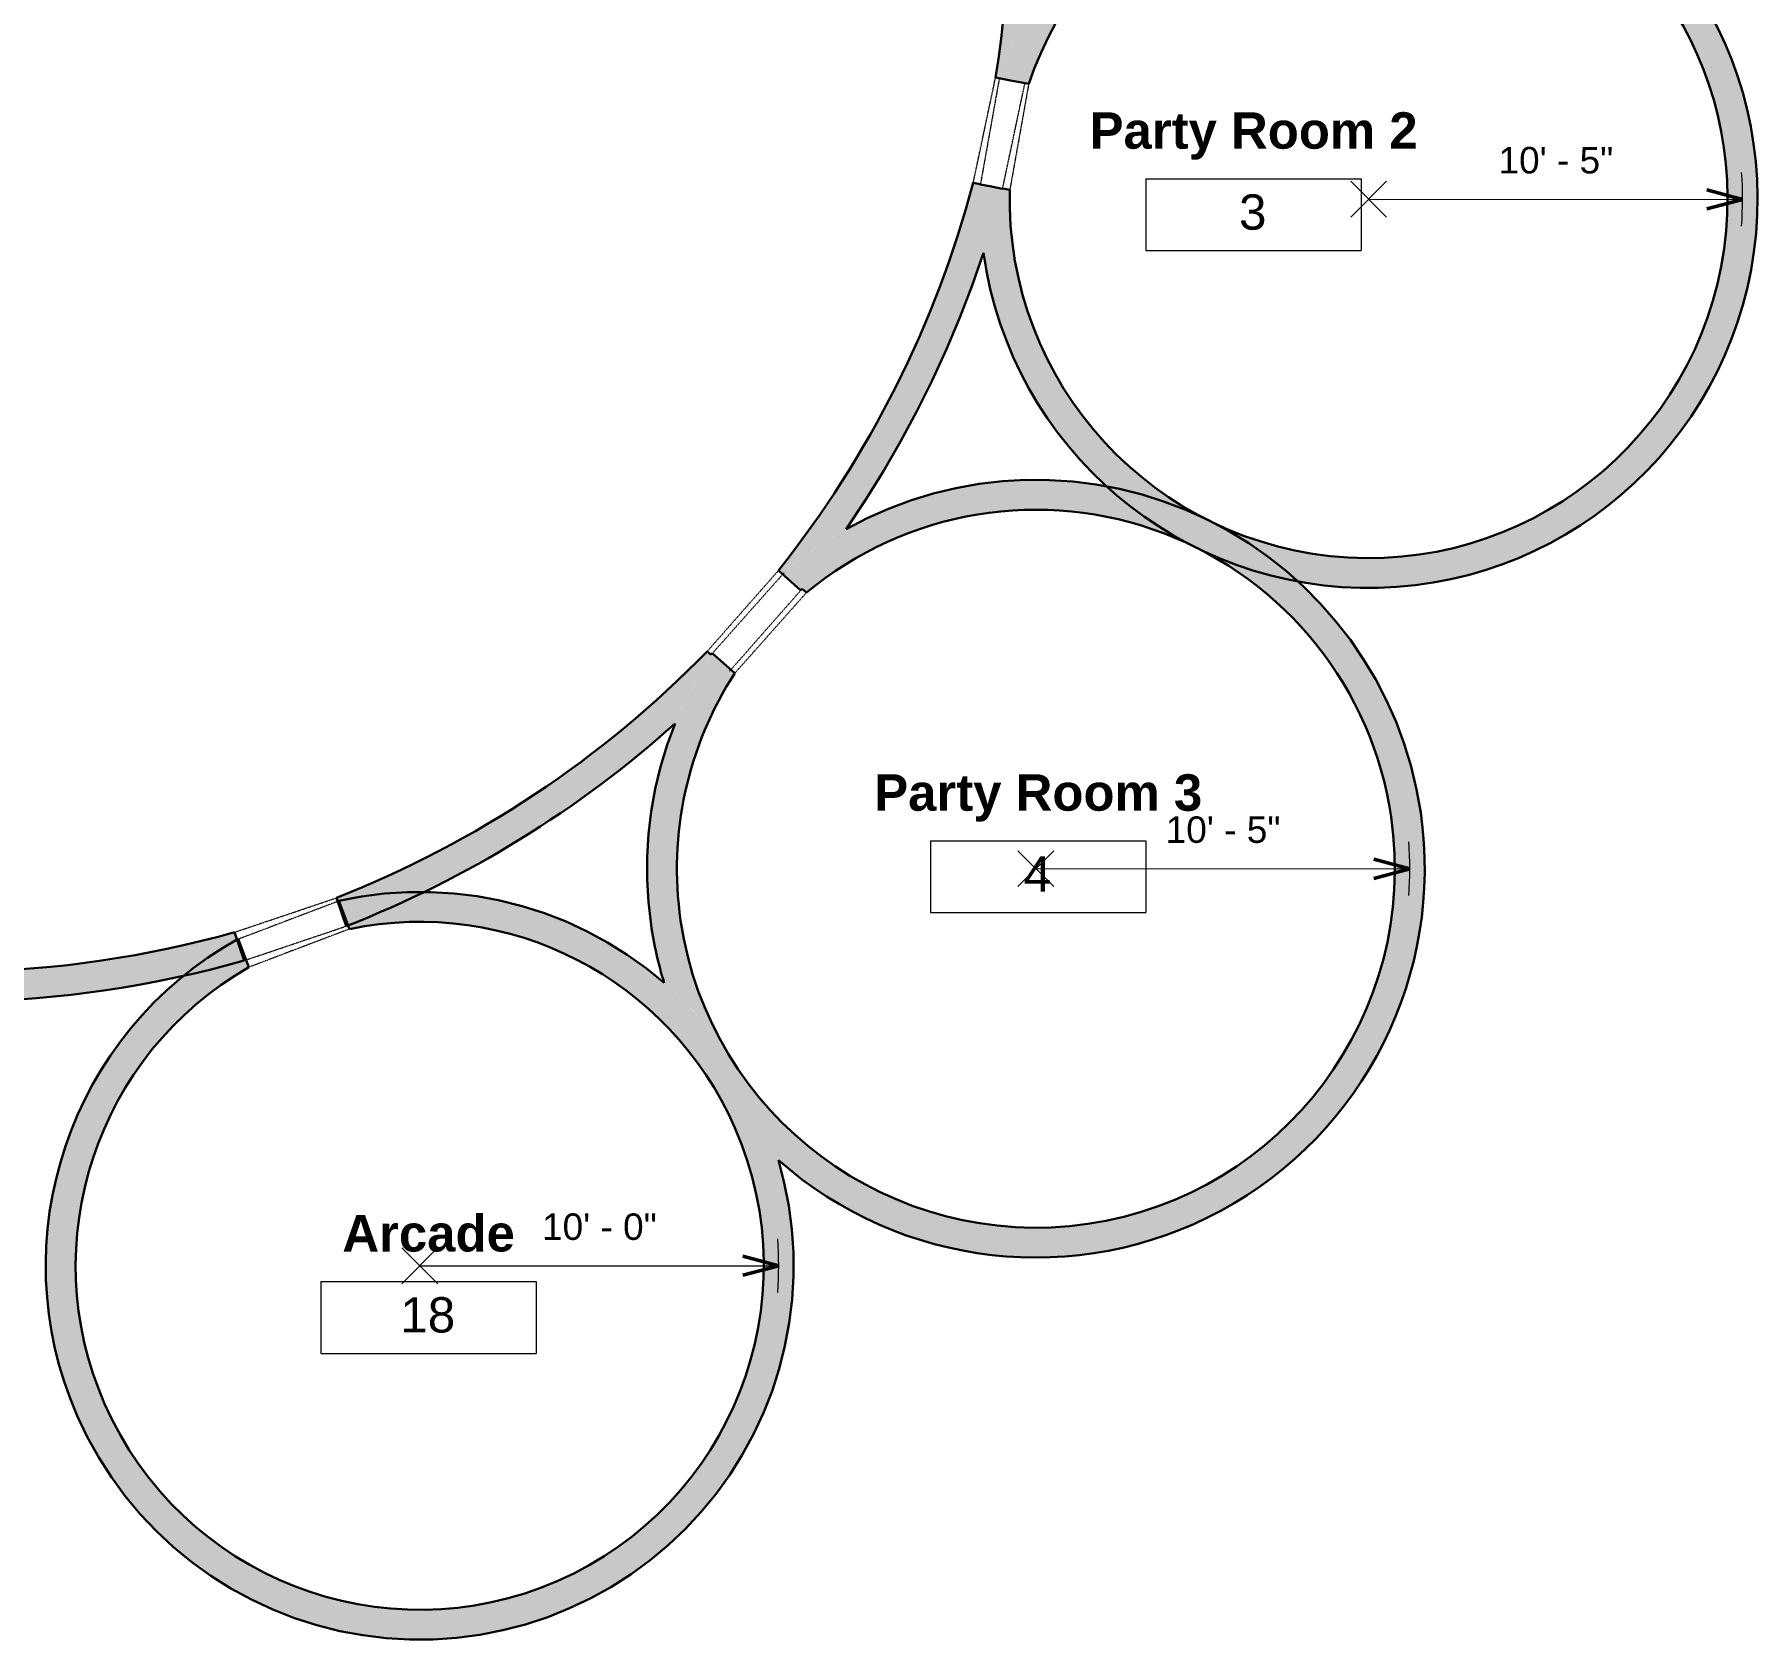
# Model space of a CAD drawing. Header units: inches. Extents: x -870 to 733, y -1250 to 961.
# Drawn here: x 35 to 611, y -977 to -441 of the extents above; entities that cross this region are included whole.
import ezdxf

# ---------------------------------------------------------------- set-up
doc = ezdxf.new("R2010")
doc.units = ezdxf.units.IN
doc.header["$MEASUREMENT"] = 0
doc.linetypes.add('Overhead', pattern=[0.15625, 0.09375, -0.0625])
for name, color, linetype, lineweight in [('A-ANNO-DIMS', 211, 'Continuous', 9), ('A-ANNO-DIMS-96', 211, 'Continuous', 9), ('A-AREA-IDEN', 2, 'Continuous', 9), ('A-GENM', 13, 'Continuous', 9), ('A-WALL', 113, 'Continuous', 13), ('A-WALL-PATT', 111, 'Continuous', 13)]:
    doc.layers.add(name, color=color, linetype=linetype, lineweight=lineweight)
doc.styles.add('Arial', font='arial.ttf', dxfattribs={"height": 8.851796})
doc.styles.add('Arial_1', font='arial.ttf', dxfattribs={"height": 11.802395})
doc.styles.add('Arial_B', font='arialbd.ttf', dxfattribs={"height": 12.177074})
doc.dimstyles.new('Arrow_-_3_32__Arial', dxfattribs={"dimscale": 12, "dimtxt": 9, "dimasz": 1, "dimexe": 0.75, "dimexo": 0, "dimgap": 0.5, "dimtad": 1, "dimjust": 3, "dimdec": 5, "dimrnd": 0.03125, "dimzin": 1, "dimdsep": 46, "dimlunit": 4, "dimtxsty": 'Arial', "dimblk1": 'OPEN30', "dimblk2": 'OPEN30', "dimsah": 1, "dimcen": 0.09, "dimazin": 0, "dimtfac": 1, "dimtdec": 4, "dimtix": 1, "dimtmove": 0, "dimatfit": 2, "dimfxl": 1, "dimtvp": 1, "dimtfill": 1, "dimfrac": 2, "dimtolj": 1, "dimtzin": 0, "dimarcsym": 2})

# ---------------------------------------------------------------- blocks, each defined once
blk = doc.blocks.new('Opening-Cased - 36_ x 84_-254266-Level 1')
at = {"layer": 'A-GENM', "linetype": 'Overhead'}
for p, q in [((-18.32, 5), (17.68, 5)), ((-18.32, -5), (17.68, -5))]:
    blk.add_line(p, q, dxfattribs=at)
blk = doc.blocks.new('Room Tag - Room Tag-60376-Level 1')
at = {"layer": 'A-AREA-IDEN'}
for p, q in [((-0.375, -0.0625), (-0.375, -0.3125)), ((-0.375, -0.0625), (0.375, -0.0625)), ((0.375, -0.0625), (0.375, -0.3125)), ((-0.375, -0.3125), (0.375, -0.3125))]:
    blk.add_line(p, q, dxfattribs=at)
blk = doc.blocks.new('DIMBLOCK4-Level 1')
at = {"layer": 'A-ANNO-DIMS-96'}
for p, q in [((487.21, -489.71), (475.2, -501.7)), ((487.2, -501.71), (475.21, -489.7)), ((481.2, -495.7), (606.2, -495.8))]:
    blk.add_line(p, q, dxfattribs=at)
at = {"layer": 'A-ANNO-DIMS-96', "lineweight": 50}
for q in [(594.2, -492.57), (594.2, -499)]:
    blk.add_line((606.2, -495.8), q, dxfattribs=at)
at = {"layer": 'A-ANNO-DIMS-96'}
blk.add_arc((481.2, -495.7), 125, 355.83167, 4.08226, dxfattribs=at)
at = {"layer": 'A-ANNO-DIMS-96', "color": 0, "insert": (524.61, -478.25), "char_height": 8.852, "width": 45.8585, "attachment_point": 1, "rotation": 359.95696, "line_spacing_factor": 0.938532, "style": 'Arial', "bg_fill": 3, "box_fill_scale": 1.25, "bg_fill_color": 0, "bg_fill_transparency": 0}
blk.add_mtext('10\' - 5"', dxfattribs=at)
blk = doc.blocks.new('_Open30')
at = {"color": 0, "linetype": 'ByBlock', "lineweight": -2}
for p, q in [((-1, 0.268), (0, 0)), ((0, 0), (-1, -0.268)), ((0, 0), (-1, 0))]:
    blk.add_line(p, q, dxfattribs=at)
blk = doc.blocks.new('DIMBLOCK5-Level 1')
at = {"layer": 'A-ANNO-DIMS-96'}
for p, q in [((375.95, -725.54), (363.95, -713.53)), ((375.95, -713.54), (363.95, -725.53)), ((369.95, -719.53), (494.95, -719.56))]:
    blk.add_line(p, q, dxfattribs=at)
at = {"layer": 'A-ANNO-DIMS-96', "lineweight": 50}
for q in [(482.95, -716.35), (482.95, -722.78)]:
    blk.add_line((494.95, -719.56), q, dxfattribs=at)
at = {"layer": 'A-ANNO-DIMS-96'}
blk.add_arc((369.95, -719.53), 125, 355.86133, 4.11193, dxfattribs=at)
at = {"layer": 'A-ANNO-DIMS-96', "color": 0, "insert": (413.35, -702.06), "char_height": 8.852, "width": 45.8585, "attachment_point": 1, "rotation": 359.98663, "line_spacing_factor": 0.938532, "style": 'Arial', "bg_fill": 3, "box_fill_scale": 1.25, "bg_fill_color": 0, "bg_fill_transparency": 0}
blk.add_mtext('10\' - 5"', dxfattribs=at)
blk = doc.blocks.new('DIMBLOCK13-Level 1')
at = {"layer": 'A-ANNO-DIMS-96'}
for p, q in [((169.98, -858.28), (157.97, -846.28)), ((169.97, -846.28), (157.98, -858.28)), ((163.98, -852.28), (283.98, -852.25))]:
    blk.add_line(p, q, dxfattribs=at)
at = {"layer": 'A-ANNO-DIMS-96', "lineweight": 50}
for q in [(271.97, -849.04), (271.98, -855.47)]:
    blk.add_line((283.98, -852.25), q, dxfattribs=at)
at = {"layer": 'A-ANNO-DIMS-96'}
blk.add_arc((163.98, -852.28), 120, 355.71653, 4.3109, dxfattribs=at)
at = {"layer": 'A-ANNO-DIMS-96', "color": 0, "insert": (204.86, -834.79), "char_height": 8.852, "width": 45.8585, "attachment_point": 1, "rotation": 0.01371, "line_spacing_factor": 0.938532, "style": 'Arial', "bg_fill": 3, "box_fill_scale": 1.25, "bg_fill_color": 0, "bg_fill_transparency": 0}
blk.add_mtext('10\' - 0"', dxfattribs=at)

msp = doc.modelspace()

# ---------------------------------------------------------------- hatches: boundary and pattern name
at = {"layer": 'A-WALL-PATT'}
h = msp.add_hatch(color=256, dxfattribs=at)
h.paths.add_polyline_path([(12.374408, -763.988544), (25.817982, -763.503223), (39.234542, -762.522843), (52.605863, -761.048735), (65.913783, -759.082904), (79.140225, -756.628018), (92.267222, -753.687412), (105.276945, -750.265081), (102.079898, -740.776689), (89.525084, -744.062693), (76.858554, -746.887611), (64.097234, -749.247669), (51.258179, -751.139714), (38.358547, -752.561216), (25.415578, -753.510275), (12.446568, -753.985624), (-0.53115, -753.986627), (-13.500233, -753.513283), (-26.443348, -752.566224), (-39.3432, -751.146716), (-52.182547, -749.256656), (-64.944232, -746.89857), (-77.611199, -744.07561), (-80.954716, -753.553542), (-67.83228, -756.514434), (-54.609648, -758.98976), (-41.304783, -760.976159), (-27.935756, -762.470932), (-14.520728, -763.472048), (-1.07792, -763.978148)], flags=0)
h.paths.add_polyline_path([(139.39242, -738.770112), (151.388505, -733.809388), (163.2006, -728.425224), (174.813766, -722.624431), (186.213314, -716.414348), (197.384823, -709.802827), (208.314164, -702.798233), (218.987511, -695.409426), (229.391365, -687.645751), (239.512565, -679.517028), (249.33831, -671.033541), (251.912735, -665.066723), (254.782123, -659.236011), (257.939304, -653.555976), (261.376387, -648.040812), (260.081672, -646.90037), (251.205427, -655.687405), (242.025569, -664.156757), (232.553461, -672.297942), (222.800828, -680.100882), (212.779742, -687.555918), (202.502609, -694.653822), (191.982148, -701.385808), (181.231384, -707.743543), (170.263624, -713.719156), (159.092445, -719.305252), (147.731674, -724.494915), (136.195374, -729.281721)], flags=0)
h.paths.add_polyline_path([(-148.853696, -729.600909), (-145.510178, -720.122977), (-156.197989, -714.860927), (-166.703225, -709.243233), (-177.014057, -703.27622), (-187.118872, -696.966609), (-197.006291, -690.321505), (-206.665181, -683.348391), (-216.084665, -676.05512), (-225.254134, -668.449904), (-234.163264, -660.541308), (-241.300182, -667.563776), (-232.022791, -675.818513), (-222.469965, -683.75288), (-212.652761, -691.357692), (-202.582542, -698.624146), (-192.270965, -705.543832), (-181.729967, -712.10874), (-170.971747, -718.31127), (-160.00876, -724.144244)], flags=0)
h.paths.add_polyline_path([(-266.549442, -641.903011), (-259.412524, -634.880543), (-267.984963, -624.867137), (-276.179745, -614.542384), (-283.985573, -603.920518), (-291.391684, -593.016183), (-298.387867, -581.844414), (-304.964477, -570.420614), (-313.966846, -574.80331), (-308.137746, -585.019296), (-301.982508, -595.042161), (-295.507525, -604.861497), (-288.71952, -614.467108), (-281.625541, -623.849018), (-274.232957, -632.997486)], flags=0)
h.paths.add_polyline_path([(291.390514, -626.504119), (291.810513, -625.97602), (285.69311, -620.537238), (290.637846, -616.533118), (295.772577, -612.775735), (301.085003, -609.274088), (306.562397, -606.036566), (312.930973, -596.467756), (318.995092, -586.703159), (324.748741, -576.75246), (330.186214, -566.625527), (335.302118, -556.332403), (340.09138, -545.883295), (344.549251, -535.288566), (348.671308, -524.558723), (352.453385, -513.704632), (355.796077, -503.059484), (358.811829, -492.317138), (354.614426, -491.426573), (351.294259, -490.834861), (351.313617, -490.726239), (349.017332, -490.239035), (345.365598, -503.010156), (341.238649, -515.635725), (336.642264, -528.098066), (331.39879, -540.783061), (326.067574, -552.463527), (320.104074, -564.332535), (313.700726, -575.970139), (306.866495, -587.360046), (299.61095, -598.48631), (291.944247, -609.333354), (283.877121, -619.885992)], flags=0)
h.paths.add_polyline_path([(-329.724813, -542.435325), (-320.722444, -538.052629), (-324.867891, -527.876998), (-328.696444, -517.577951), (-332.204434, -507.165353), (-335.388502, -496.64918), (-338.245596, -486.039505), (-348.064757, -487.997758), (-347.912724, -488.600617), (-341.026685, -486.727531), (-341.814756, -491.375869), (-343.055044, -495.924472), (-344.735585, -500.329456), (-341.468511, -511.023476), (-337.875392, -521.612402), (-333.959601, -532.086295), (-330.400913, -540.783061)], flags=0)
h.paths.add_polyline_path([(357.64905, -455.269057), (360.104867, -448.419643), (362.940061, -441.718361), (366.145752, -435.186206), (369.711897, -428.843642), (370.388607, -418.923201), (370.794835, -408.988007), (370.930277, -399.045435), (360.930277, -399.045435), (360.752275, -410.285981), (360.218447, -421.515256), (359.329328, -432.721997), (358.085811, -443.894966), (356.489141, -455.022958)], flags=0)
h.paths.add_polyline_path([(-350.621718, -451.798763), (-345.286486, -450.734748), (-346.87019, -438.502122), (-348.027971, -426.22186), (-348.758432, -413.90879), (-349.060691, -401.577776), (-359.063705, -401.141443), (-358.948803, -408.439958), (-358.687967, -415.734716), (-358.088506, -425.791004), (-357.211752, -435.826772), (-356.058371, -445.834522), (-353.214476, -448.702181)], flags=0)
h.paths.add_polyline_path([(-347.491855, -365.611976), (-346.158566, -353.675328), (-344.422239, -341.790615), (-342.284862, -329.971441), (-339.748883, -318.231337), (-336.817203, -306.583741), (-333.493179, -295.041986), (-329.780616, -283.619285), (-325.683764, -272.328712), (-329.640047, -278.013451), (-333.93424, -283.447451), (-338.550491, -288.610655), (-343.471761, -293.484005), (-346.686797, -304.778796), (-349.536818, -316.171168), (-352.018875, -327.649327), (-354.130399, -339.201392), (-355.869228, -350.815618), (-356.748331, -357.94523), (-357.486949, -365.090762), (-350.532551, -365.373202), (-350.536854, -365.479153)], flags=0)
for points in [[(610.692782, -507.187583), (611.14871, -499.392344), (611.135799, -491.583793), (610.654095, -483.790104), (609.705337, -476.039395), (608.292947, -468.35963), (606.422022, -460.778517), (604.099311, -453.323409), (601.333195, -446.021201), (598.133653, -438.898241), (594.512229, -431.980227), (590.228598, -424.923639), (586.057474, -418.858045), (581.254646, -412.701221), (576.090835, -406.84386), (570.58467, -401.307094), (564.756018, -396.110899), (558.625907, -391.274023), (552.216454, -386.813917), (545.550784, -382.746672), (538.652947, -379.086963), (531.547829, -375.847993), (524.261064, -373.041449), (516.818943, -370.677456), (509.248315, -368.764544), (501.605878, -371.185684), (493.828737, -373.131154), (485.946469, -374.593556), (477.989049, -375.567328), (469.986738, -376.048767), (461.969968, -376.036043), (453.969225, -375.529203), (446.014936, -374.530176), (438.13735, -373.04276), (430.724784, -375.902489), (423.500754, -379.209691), (416.492244, -382.952015), (409.725433, -387.115481), (403.225594, -391.684538), (397.017006, -396.64212), (391.122859, -401.969711), (385.565168, -407.64741), (380.364692, -413.65401), (375.540857, -419.967076), (371.111679, -426.563027), (367.093703, -433.417227), (363.501936, -440.504074), (360.349794, -447.797098), (357.64905, -455.269057), (361.510329, -456.088306), (367.557313, -457.165985), (370.278162, -449.919656), (373.460514, -442.863812), (377.091128, -436.027809), (381.154901, -429.440089), (385.634923, -423.12806), (390.512555, -417.117985), (395.767504, -411.434868), (401.377905, -406.102356), (407.320417, -401.142633), (413.570315, -396.576335), (420.101596, -392.422461), (426.887086, -388.698294), (433.898554, -385.419327), (441.106827, -382.599204), (448.481916, -380.249657), (455.993135, -378.380463), (463.609234, -376.999397), (471.298525, -376.112207), (479.029016, -375.722583), (486.768544, -375.832146), (494.484908, -376.440441), (502.146004, -377.544936), (509.719957, -379.141037), (517.175255, -381.222103), (524.480879, -383.779475), (532.192411, -387.097043), (538.522275, -390.278639), (545.199626, -394.193391), (551.610706, -398.530481), (557.728842, -403.271864), (563.528578, -408.397814), (568.985784, -413.887004), (574.077755, -419.716595), (578.783305, -425.862333), (583.082857, -432.298648), (586.958523, -438.998762), (590.394176, -445.934797), (593.375523, -453.077896), (595.89016, -460.398341), (597.927624, -467.865672), (599.479438, -475.448823), (600.539146, -483.116242), (601.102339, -490.836029), (601.166673, -498.576066), (600.731882, -506.304148)], [(480.450713, -625.700758), (488.50745, -625.497441), (496.536106, -624.795281), (504.505825, -623.596976), (512.385975, -621.907131), (520.146272, -619.732241), (527.756889, -617.080665), (535.188577, -613.962593), (542.412772, -610.390011), (549.401711, -606.376647), (556.128531, -601.937928), (562.567381, -597.090911), (568.693512, -591.854227), (574.483381, -586.248001), (579.914735, -580.29378), (584.966699, -574.014449), (589.619857, -567.43414), (593.856326, -560.578144), (597.659822, -553.47281), (601.015729, -546.145448), (603.911148, -538.624218), (606.334952, -530.938028), (608.277824, -523.116417), (609.732297, -515.189447), (610.692782, -507.187583), (600.731882, -506.304148), (599.806518, -513.944322), (598.393319, -521.509467), (596.498097, -528.968468), (594.128647, -536.290644), (591.294716, -543.445879), (588.00796, -550.404743), (584.281896, -557.138614), (580.131852, -563.619793), (575.574895, -569.821624), (570.629771, -575.718598), (565.316818, -581.286459), (559.657888, -586.502308), (553.676259, -591.34469), (547.396532, -595.793689), (540.844537, -599.831005), (534.047223, -603.440032), (527.032548, -606.605926), (519.829363, -609.315666), (512.467297, -611.558106), (504.97663, -613.324023), (497.388171, -614.606152), (489.733134, -615.399222), (482.043003, -615.69997), (474.34941, -615.507158), (466.683998, -614.821581), (459.078296, -613.646057), (451.563587, -611.985422), (444.17078, -609.846506), (436.930283, -607.238107), (429.871875, -604.170953), (422.463862, -600.322905), (416.416588, -596.712677), (410.075052, -592.352233), (404.026064, -587.59426), (398.294504, -582.45833), (392.903946, -576.965567), (387.876563, -571.138563), (383.233033, -565.001285), (378.992454, -558.578977), (375.172269, -551.898053), (371.78819, -544.985993), (368.854137, -537.871227), (366.382178, -530.58302), (364.382479, -523.151347), (362.863266, -515.606776), (361.830788, -507.980339), (361.289291, -500.303403), (361.241003, -492.607546), (358.847776, -492.18103), (358.811817, -492.317179), (355.796104, -503.05939), (352.453466, -513.704407), (353.816335, -521.647639), (355.668786, -529.491157), (358.0037, -537.204816), (360.812102, -544.758968), (364.0832, -552.124582), (367.80442, -559.273349), (371.961462, -566.177794), (376.538349, -572.811379), (381.517489, -579.148612), (386.879746, -585.165134), (392.604512, -590.837824), (398.669784, -596.144878), (405.052251, -601.0659), (411.727384, -605.581977), (418.669527, -609.675752), (425.852, -613.331492), (433.247198, -616.535145), (440.826699, -619.2744), (448.561372, -621.538729), (456.42149, -623.319428), (464.376844, -624.609655), (472.39686, -625.404449), (478.385441, -625.624775)], [(371.020324, -849.529997), (378.941007, -849.223238), (386.82827, -848.434318), (394.65279, -847.16617), (402.385476, -845.423509), (409.997581, -843.212814), (417.460803, -840.542303), (424.747396, -837.421906), (431.830269, -833.863223), (438.683089, -829.879485), (445.280378, -825.485502), (451.59761, -820.697612), (457.611298, -815.533614), (463.299083, -810.012707), (468.63982, -804.155418), (473.613652, -797.983521), (478.202088, -791.519965), (482.388069, -784.788778), (486.156032, -777.814987), (489.491969, -770.624518), (492.383476, -763.244105), (494.819804, -755.701186), (496.791895, -748.023806), (498.292417, -740.240507), (499.315791, -732.380226), (499.858213, -724.472186), (499.917666, -716.545789), (499.493929, -708.630503), (498.588577, -700.755755), (488.693458, -702.200265), (489.560092, -709.84367), (489.93523, -717.526896), (489.817333, -725.218371), (489.206882, -732.886489), (488.106388, -740.499741), (486.520373, -748.026841), (484.455353, -755.43686), (481.919814, -762.699348), (478.924175, -769.784462), (475.480747, -776.663088), (471.603679, -783.306959), (467.308902, -789.688776), (462.614064, -795.782313), (457.538459, -801.56253), (452.102942, -807.005677), (446.329849, -812.089385), (440.242904, -816.792765), (433.867118, -821.096489), (427.228691, -824.982873), (420.354902, -828.435947), (413.273997, -831.44152), (406.015073, -833.987244), (398.607958, -836.062656), (391.083089, -837.659228), (383.471389, -838.7704), (375.804134, -839.391605), (368.112832, -839.520292), (360.429088, -839.15593), (352.784475, -838.300018), (345.210407, -836.956073), (337.738008, -835.129617), (330.397984, -832.828155), (323.220495, -830.061145), (316.235036, -826.839956), (309.470312, -823.177826), (302.95412, -819.089803), (296.713237, -814.592686), (290.773308, -809.704953), (285.158741, -804.44669), (279.892608, -798.839505), (274.996548, -792.906437), (270.490681, -786.671868), (266.393522, -780.161417), (262.721907, -773.401836), (259.490923, -766.420903), (256.713848, -759.247302), (254.402093, -751.910513), (252.565157, -744.440683), (251.210589, -736.868508), (241.31547, -738.313018), (242.438163, -744.836864), (243.891494, -751.295101), (245.671695, -757.670984), (250.812426, -762.366284), (255.683766, -767.340518), (260.270601, -772.578255), (264.558704, -778.063247), (268.53477, -783.778476), (272.186466, -789.706213), (275.502462, -795.82807), (278.472471, -802.125053), (281.411922, -809.457667), (283.882321, -816.961315), (289.980066, -822.025781), (296.375132, -826.709202), (303.043746, -830.994166), (309.961112, -834.864741), (317.101515, -838.306537), (324.438406, -841.306759), (331.94451, -843.854252), (339.591919, -845.939545), (347.352202, -847.554885), (355.196507, -848.694267), (363.09567, -849.353455), (366.542283, -849.430237)], [(160.606036, -977.233893), (168.458647, -977.198896), (176.293566, -976.670899), (184.079872, -975.651984), (191.786834, -974.146174), (199.384038, -972.159412), (206.841501, -969.699537), (214.129792, -966.776258), (221.220146, -963.401113), (228.084583, -959.58742), (234.69601, -955.350231), (241.028335, -950.706268), (247.056569, -945.673859), (252.756919, -940.272865), (258.10689, -934.5246), (263.085367, -928.451751), (267.672703, -922.078284), (271.850794, -915.429352), (275.603151, -908.531196), (278.914964, -901.411039), (281.773164, -894.096982), (284.16647, -886.61789), (286.085437, -879.003279), (287.522493, -871.283201), (288.471965, -863.488123), (288.930107, -855.648809), (288.895109, -847.796197), (288.367112, -839.961278), (287.348197, -832.174973), (285.842388, -824.46801), (283.855625, -816.870806), (281.39575, -809.413343), (278.472471, -802.125053), (269.312716, -806.137394), (272.105007, -813.125569), (274.434271, -820.281406), (276.290534, -827.574263), (277.665847, -834.972912), (278.55432, -842.445669), (278.952149, -849.960535), (278.857631, -857.48533), (278.27117, -864.987833), (277.195277, -872.435915), (275.634561, -879.797684), (273.595703, -887.041615), (271.087434, -894.136689), (268.120496, -901.052523), (264.707593, -907.759503), (260.86334, -914.228908), (256.604199, -920.433035), (251.948407, -926.345317), (246.915902, -931.940438), (241.528234, -937.194437), (235.808473, -942.084817), (229.781112, -946.590636), (223.471962, -950.692599), (216.908039, -954.373142), (210.117451, -957.616503), (203.129276, -960.408794), (195.973438, -962.738058), (188.680581, -964.594321), (181.281933, -965.969634), (173.809176, -966.858107), (166.29431, -967.255936), (158.769514, -967.161418), (151.267012, -966.574957), (143.818929, -965.499064), (136.45716, -963.938347), (129.213229, -961.899489), (122.118155, -959.391221), (115.202321, -956.424283), (108.495342, -953.01138), (102.025937, -949.167127), (95.82181, -944.907986), (89.909527, -940.252194), (84.314406, -935.219689), (79.060407, -929.832021), (74.170027, -924.11226), (69.664208, -918.084899), (65.562245, -911.775749), (61.881702, -905.211826), (58.638341, -898.421238), (49.478586, -902.433579), (52.853732, -909.523933), (56.667425, -916.388369), (60.904613, -922.999796), (65.548576, -929.332122), (70.580985, -935.360355), (75.981979, -941.060706), (81.730244, -946.410677), (87.803093, -951.389154), (94.176561, -955.97649), (100.825492, -960.154581), (107.723649, -963.906938), (114.843805, -967.218751), (122.157862, -970.07695), (129.636955, -972.470257), (137.251566, -974.389224), (144.971644, -975.82628), (152.766722, -976.775752)]]:
    msp.add_hatch(color=256, dxfattribs=at).paths.add_polyline_path(points, flags=0)
h = msp.add_hatch(color=256, dxfattribs=at)
h.paths.add_polyline_path([(241.31547, -738.313018), (251.210589, -736.868508), (250.383876, -729.705827), (249.988833, -722.506425), (250.026886, -715.296293), (250.497897, -708.101461), (251.400167, -700.947905), (252.730437, -693.861451), (254.699126, -686.185839), (256.65424, -679.991848), (259.233608, -673.258772), (262.212696, -666.692762), (265.580749, -660.317523), (269.325607, -654.156071), (261.773333, -647.441593), (257.575289, -654.177907), (253.796173, -661.157863), (250.450075, -668.355442), (247.549469, -675.74381), (245.105166, -683.295426), (243.126281, -690.982136), (241.620189, -698.775286), (240.592505, -706.645825), (240.047061, -714.56441), (239.985889, -722.501523), (240.409218, -730.427575)], flags=0)
h.paths.add_polyline_path([(488.693458, -702.200265), (498.588577, -700.755755), (497.207586, -692.963316), (495.355002, -685.269346), (493.03769, -677.702358), (490.264239, -670.290394), (487.044926, -663.060922), (483.391681, -656.040733), (479.318044, -649.255844), (474.83911, -642.731398), (469.971478, -636.491575), (464.733187, -630.559497), (459.143649, -624.957149), (453.223578, -619.705292), (446.994913, -614.823389), (440.480737, -610.329531), (433.705191, -606.240373), (426.693384, -602.571068), (419.4713, -599.335214), (412.065705, -596.544802), (404.504041, -594.210175), (396.814332, -592.339983), (389.025075, -590.941157), (381.165135, -590.018881), (373.263641, -589.576574), (365.349875, -589.615873), (357.453164, -590.136634), (349.602771, -591.136926), (341.827791, -592.613043), (334.157035, -594.559514), (326.618931, -596.969126), (319.241414, -599.832949), (312.051824, -603.140371), (305.076805, -606.879134), (298.342205, -611.035383), (291.872982, -615.593715), (285.69311, -620.537238), (293.245383, -627.251716), (299.326015, -622.519094), (305.697841, -618.186471), (312.33459, -614.271709), (319.208898, -610.790949), (326.292422, -607.758543), (333.555957, -605.186994), (340.969553, -603.086903), (348.502646, -601.466931), (356.124175, -600.333755), (363.802718, -599.692049), (371.506614, -599.544457), (379.2041, -599.891589), (386.86344, -600.732013), (394.453053, -602.062264), (401.941647, -603.876858), (409.298347, -606.168312), (416.492821, -608.92718), (423.495404, -612.142086), (430.277227, -615.799774), (436.810325, -619.885165), (443.067765, -624.381413), (449.023745, -629.269981), (454.653709, -634.530713), (459.934444, -640.141919), (464.844179, -646.080463), (469.362669, -652.321861), (473.471284, -658.840379), (477.153086, -665.60914), (480.392893, -672.600238), (483.177348, -679.784847), (485.49497, -687.133345), (487.336204, -694.615434)], flags=0)
h = msp.add_hatch(color=256, dxfattribs=at)
h.paths.add_polyline_path([(49.478586, -902.433579), (58.638341, -898.421238), (55.917288, -891.629242), (53.63366, -884.677956), (51.796699, -877.59552), (50.413843, -870.410602), (49.490689, -863.152288), (49.030975, -855.84996), (49.03656, -848.533178), (49.507424, -841.23156), (50.441658, -833.974664), (51.835483, -826.791866), (53.683255, -819.712242), (55.977494, -812.764451), (58.708914, -805.976618), (61.866457, -799.37622), (65.437342, -792.989976), (69.407114, -786.843738), (73.759702, -780.962385), (78.477488, -775.369726), (83.541373, -770.0884), (88.930858, -765.139787), (94.624128, -760.543918), (100.598135, -756.319397), (106.828696, -752.483326), (103.238242, -743.027396), (96.637127, -746.967684), (90.290715, -751.306308), (84.223012, -756.026856), (78.456967, -761.111472), (73.014391, -766.540926), (67.915871, -772.294679), (63.180689, -778.35097), (58.826758, -784.68689), (54.870546, -791.278474), (51.327016, -798.10079), (48.209573, -805.128032), (45.530007, -812.333622), (43.298454, -819.690304), (41.523355, -827.170252), (40.211423, -834.745173), (39.367622, -842.386416), (38.995142, -850.065078), (39.095392, -857.752116), (39.667994, -865.418453), (40.710782, -873.035092), (42.219811, -880.573223), (44.189373, -888.004335), (46.61202, -895.300319)], flags=0)
h.paths.add_polyline_path([(269.312716, -806.137394), (278.472471, -802.125053), (275.112888, -795.064917), (271.318482, -788.22863), (267.104101, -781.64294), (262.486233, -775.333613), (257.482944, -769.325333), (252.113811, -763.641608), (246.399839, -758.304675), (240.363385, -753.335415), (234.028065, -748.75327), (227.418668, -744.576167), (220.561051, -740.82045), (213.482045, -737.500812), (206.209346, -734.630241), (198.771409, -732.219969), (191.197334, -730.279425), (183.516754, -728.816202), (175.75972, -727.836024), (167.956581, -727.342727), (160.137866, -727.33824), (152.334166, -727.822581), (144.576012, -728.793856), (136.893759, -730.248263), (140.484213, -739.704194), (147.838748, -738.417099), (155.261302, -737.609955), (162.720589, -737.286163), (170.185165, -737.447088), (177.623567, -738.092052), (185.004439, -739.218337), (192.296671, -740.821194), (199.469524, -742.893867), (206.492764, -745.427621), (213.336785, -748.411773), (219.97274, -751.833747), (226.372656, -755.679117), (232.509557, -759.931674), (238.357575, -764.573494), (243.892058, -769.585009), (249.089679, -774.945097), (253.928528, -780.631162), (258.388209, -786.619237), (262.449922, -792.884082), (266.096549, -799.399288)], flags=0)

# ---------------------------------------------------------------- linework, layer by layer
at = {"layer": 'A-WALL', "lineweight": 30}
for p, q in [((356.489141, -455.022958), (361.510329, -456.088306)), ((361.510329, -456.088306), (367.557313, -457.165985)), ((351.313617, -490.726239), (349.017332, -490.239035)), ((351.294259, -490.834861), (351.313617, -490.726239)), ((354.614426, -491.426573), (351.294259, -490.834861)), ((358.811829, -492.317138), (354.614426, -491.426573)), ((361.241003, -492.607546), (358.847776, -492.18103)), ((283.877121, -619.885992), (291.390514, -626.504119)), ((291.810513, -625.97602), (293.245383, -627.251716)), ((261.376387, -648.040812), (260.081672, -646.90037)), ((269.325607, -654.156071), (261.773333, -647.441593)), ((136.195374, -729.281721), (139.39242, -738.770112)), ((136.893759, -730.248263), (140.484213, -739.704194)), ((105.276945, -750.265081), (102.079898, -740.776689)), ((106.828696, -752.483326), (103.238242, -743.027396))]:
    msp.add_line(p, q, dxfattribs=at)
at = {"layer": 'A-WALL', "lineweight": 30, "flags": 128}
for points in [[(358.847776, -492.18103), (358.829806, -492.249096), (358.811817, -492.317179)], [(306.562397, -606.036566), (312.93103, -596.467666), (318.995152, -586.70306), (324.748797, -576.75236), (330.186254, -566.625449), (335.302137, -556.332364), (340.091376, -545.883304), (344.549228, -535.288623), (348.671274, -524.558818), (352.453385, -513.704632)], [(498.588577, -700.755755), (497.218481, -693.015548), (495.383087, -685.372297), (493.089105, -677.853946), (490.344923, -670.487983), (487.160574, -663.301339), (483.5477, -656.320289), (479.519511, -649.570355), (475.090733, -643.076217), (470.277559, -636.861617), (465.097587, -630.949277), (459.569755, -625.360812), (453.714272, -620.116654), (447.552548, -615.235976), (441.107111, -610.736622), (434.401524, -606.635043), (427.460306, -602.946234), (420.308832, -599.683681), (412.973251, -596.859312), (405.480381, -594.483454), (397.857616, -592.564792), (390.132827, -591.110342), (382.334256, -590.125421), (374.490414, -589.61363), (366.629981, -589.57684), (358.781693, -590.015185), (350.974246, -590.927062), (343.236183, -592.309138), (335.595796, -594.15636), (328.081019, -596.461973), (320.719325, -599.217549), (313.537631, -602.413013), (306.561996, -606.036812)], [(261.773333, -647.441593), (261.574331, -647.741102), (261.375988, -648.041477)], [(249.338459, -671.033268), (246.705392, -678.179002), (244.495334, -685.466525), (242.715779, -692.870963), (241.372835, -700.366909), (240.471111, -707.928642), (240.013705, -715.530218), (240.002189, -723.145553), (240.436605, -730.748504), (241.31547, -738.313018)], [(245.672005, -757.671262), (239.648437, -752.787552), (233.333803, -748.286865), (226.752253, -744.186379), (219.929113, -740.501874), (212.890643, -737.24753), (205.663928, -734.435871), (198.276779, -732.077717), (190.757626, -730.182144), (183.135404, -728.756447), (175.439447, -727.806111), (167.699372, -727.334796), (159.944965, -727.344314), (152.206068, -727.83463), (144.512463, -728.803856), (136.893759, -730.248263)], [(49.478586, -902.433579), (52.852832, -909.522186), (56.665409, -916.384995), (60.901278, -922.994935), (65.54373, -929.325932), (70.574454, -935.353013), (75.973605, -941.052405), (81.719885, -946.401625), (87.790628, -951.379573), (94.161888, -955.966613), (100.808533, -960.144651), (107.704344, -963.897207), (114.822121, -967.209479), (122.133787, -970.068401), (129.6105, -972.462696), (137.222769, -974.382918), (144.940565, -975.821495), (152.733447, -976.772752), (160.570674, -977.232935), (168.421331, -977.20023), (176.254451, -976.674766), (184.039137, -975.658615), (191.74468, -974.155787), (199.340686, -972.172208), (206.797192, -969.715703), (214.084784, -966.795963), (221.174717, -963.424504), (228.039024, -959.614624), (234.650629, -955.381354), (240.98345, -950.74139), (247.012508, -945.713036), (252.714021, -940.316126), (258.065499, -934.571948), (263.045833, -928.503162), (267.635377, -922.133706), (271.816028, -915.488704), (275.571294, -908.594368), (278.886363, -901.477894), (281.748159, -894.167352), (284.145392, -886.691581), (286.068607, -879.080067), (287.510217, -871.362837), (288.464536, -863.57033), (288.9278, -855.733285), (288.898181, -847.882615), (288.375796, -840.049289), (287.362705, -832.264204), (285.862905, -824.558071), (283.882304, -816.961257)]]:
    msp.add_lwpolyline(points, dxfattribs=at)
at = {"layer": 'A-WALL', "lineweight": 30}
for centre, radius, start, end in [((481.201074, -495.702923), 130, 354.931680896, 77.540584721), ((481.201074, -495.702923), 120, 354.931680896, 161.268048845), ((5.930277, -399.045435), 355, 350.927555661, 360), ((5.930277, -399.045435), 355, 321.531368537, 345.114786919), ((481.201074, -495.702923), 120, 178.521901962, 354.931680896), ((481.201074, -495.702923), 130, 187.959492195, 354.931680896), ((369.952023, -719.534387), 120, 8.30548989, 129.733830682), ((5.930277, -399.045435), 365, 321.451675989, 321.557594633), ((5.930277, -399.045435), 355, 291.527264808, 315.718599795), ((369.952023, -719.534387), 120, 146.987683799, 188.30548989), ((5.930277, -399.045435), 365, 291.44757226, 311.82604874), ((369.952023, -719.534387), 120, 188.30548989, 8.30548989), ((369.952023, -719.534387), 130, 228.541711222, 8.30548989), ((163.975529, -852.279316), 115, 23.655350999, 101.786904342), ((5.930277, -399.045435), 355, 256.389035936, 285.714496067), ((163.975529, -852.279316), 125, 119.071342844, 203.655350999), ((369.952023, -719.534387), 130, 188.30548989, 197.059128494), ((5.930277, -399.045435), 365, 256.229047972, 285.794188615), ((163.975529, -852.279316), 115, 119.797029949, 203.655350999), ((163.975529, -852.279316), 115, 203.655350999, 23.655350999)]:
    msp.add_arc(centre, radius, start, end, dxfattribs=at)

# ---------------------------------------------------------------- block references
at = {"layer": 'A-AREA-IDEN', "xscale": 95.99999999999994, "yscale": 95.99999999999994, "zscale": 95.99999999999994}
for p in [(442.727921, -482.925092), (370.727921, -704.236135), (166.945458, -851.592683)]:
    msp.add_blockref('Room Tag - Room Tag-60376-Level 1', p, dxfattribs=at)
at = {"layer": 'A-GENM'}
for p, rotation in [((357.71127, -473.35338), 78.02117128995936), ((359.420155, -474.326887), 259.8949754037817), ((275.944487, -636.456185), 48.62498416600676), ((277.334572, -637.622637), 228.3607572402967), ((121.039671, -739.664526), 18.6208804375476), ((121.580182, -741.533823), 200.791967145849)]:
    msp.add_blockref('Opening-Cased - 36_ x 84_-254266-Level 1', p, dxfattribs=dict(at, rotation=rotation))

# ---------------------------------------------------------------- texts
at = {"layer": 'A-AREA-IDEN', "attachment_point": 2, "line_spacing_factor": 0.938532}
for s, insert, char_height, width, style in [('Party Room 2', (442.738628, -466.675906), 12.17707442, 127.008, 'Arial_B'), ('3', (442.452597, -494.118182), 11.802395, 10.944, 'Arial_1'), ('Party Room 3', (370.738628, -687.986949), 12.17707442, 127.008, 'Arial_B'), ('4', (370.452597, -715.429225), 11.802395, 10.944, 'Arial_1'), ('Arcade', (166.956166, -835.343498), 12.1770744, 66.384, 'Arial_B'), ('18', (166.670134, -862.785773), 11.8023952, 21.888, 'Arial_1')]:
    msp.add_mtext(s, dxfattribs=dict(at, insert=insert, char_height=char_height, width=width, style=style))

# ---------------------------------------------------------------- next in the draw order: dimensions: what is measured, and where the dimension line sits
at = {"layer": 'A-ANNO-DIMS'}
for center, mpoint, picture, middle in [((481.201074, -495.702923), (606.201038, -495.796813), 'DIMBLOCK4-Level 1', (537.708959, -485.225876)), ((369.952023, -719.534387), (494.95202, -719.563554), 'DIMBLOCK5-Level 1', (426.454477, -709.028083)), ((163.975529, -852.279316), (283.975525, -852.250592), 'DIMBLOCK13-Level 1', (217.973009, -841.746902))]:
    dim = msp.add_radius_dim(center=center, mpoint=mpoint, dimstyle='Arrow_-_3_32__Arial', override={"dimpost": '<>'}, dxfattribs=at)
    dim.commit()
    dim.dimension.update_dxf_attribs({"geometry": picture, "text_midpoint": middle})

doc.saveas('drawing.dxf')
